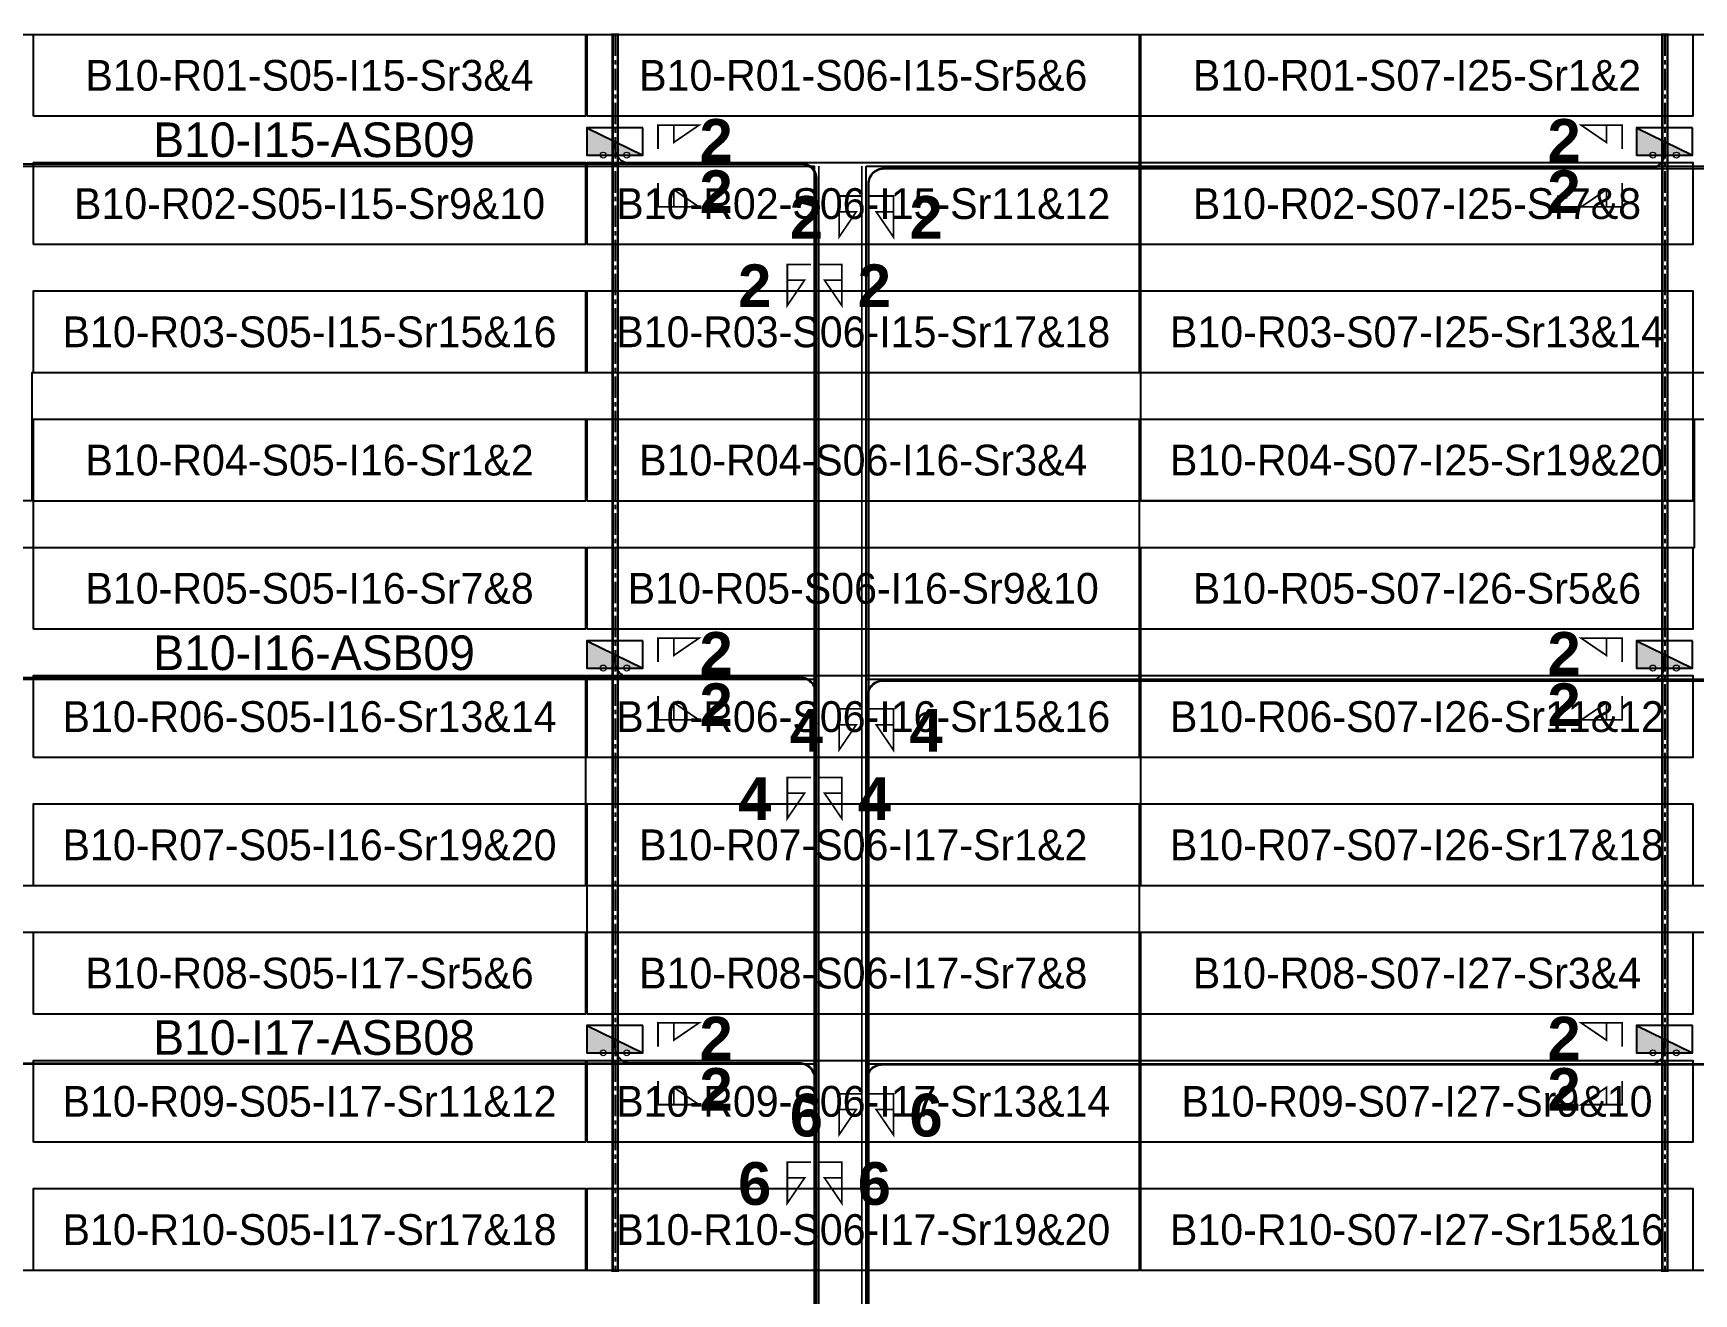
# Model space of a CAD drawing. Header units: metres. Extents: x 532643 to 533032, y 2674932 to 2675252.
# Drawn here: x 532773 to 532870.2, y 2675177.9 to 2675251.6 of the extents above; entities that cross this region are included whole.
import ezdxf
from ezdxf.enums import TextEntityAlignment as Align

# ---------------------------------------------------------------- set-up
doc = ezdxf.new("R2010")
doc.units = ezdxf.units.M
doc.header["$MEASUREMENT"] = 0
doc.linetypes.add('CENTER', pattern=[2, 1.25, -0.25, 0.25, -0.25])
doc.layers.add('Boundary-12.5 MW Block', color=6, linetype='Continuous', lineweight=9)
doc.layers.add('PILE', color=1, linetype='Continuous', lineweight=15)
for name, color, linetype in [('DC Trench BL-10', 40, 'Continuous'), ('E-Inverter Grouping', 2, 'Continuous'), ('Inverter Block-10', 7, 'Continuous'), ('LT Cable(AG) INV to LT Panel BL-10', 2, 'Continuous'), ('Messenger Wire Block-10 (Master Path)', 30, 'Continuous'), ('Messenger Wire Block-10 (MW Path)', 191, 'Continuous'), ('MMS Table Block-10', 8, 'Continuous'), ('Plan Line - DC BL-10', 40, 'Continuous'), ('Section Marking BL-10', 2, 'Continuous')]:
    doc.layers.add(name, color=color, linetype=linetype)
doc.styles.add('BoldTextStyle', font='arialbd.ttf')
doc.styles.get("Standard").update_dxf_attribs({"font": 'Adani Regular.ttf'})

# ---------------------------------------------------------------- blocks, each defined once
blk = doc.blocks.new('MMS Table (32.292 x 4.788)')
at = {"color": 0}
blk.add_lwpolyline([(0, -0.002), (0, 4.786), (32.292, 4.786), (32.292, -0.002)], close=True, dxfattribs=at)
at = {"color": 7}
blk.add_attdef('ID1', text='', height=1.8, dxfattribs=at).set_placement((16.146, 2.392), align=Align.MIDDLE_CENTER)
blk = doc.blocks.new('Inverter Block')
h = blk.add_hatch(color=0)
h.dxf.hatch_style = 1
h.paths.add_polyline_path([(-1.456, 2.269), (-1.456, 0.846), (1.456, 0.846)])
at = {"color": 0}
blk.add_lwpolyline([(1.456, 2.269), (-1.456, 2.269), (-1.456, 0.846), (1.456, 0.846)], close=True, dxfattribs=at)
blk.add_lwpolyline([(-1.456, 2.269), (1.456, 0.846)], dxfattribs=at)
at = {"layer": 'PILE'}
for centre in [(-0.613, 0.846), (0.613, 0.846)]:
    blk.add_circle(centre, 0.156, dxfattribs=at)
at = {"color": 7}
blk.add_attdef('ID', (-1.456, 3.006), '', height=1.8, dxfattribs=at)

msp = doc.modelspace()

# ---------------------------------------------------------------- linework, layer by layer
at = {"layer": 'Boundary-12.5 MW Block', "const_width": 0.05}
msp.add_lwpolyline([(532643.479, 2675251.575), (533032.083, 2675251.575), (533032.083, 2674931.791), (532643.479, 2674931.791)], close=True, dxfattribs=at)
at = {"layer": 'DC Trench BL-10', "color": 40, "const_width": 0.15}
for points in [[(532807.227, 2675251.571), (532806.927, 2675251.571), (532806.927, 2675179.287), (532807.227, 2675179.287)], [(532868.634, 2675251.571), (532868.334, 2675251.571), (532868.334, 2675179.287), (532868.634, 2675179.287)]]:
    msp.add_lwpolyline(points, close=True, dxfattribs=at)
at = {"layer": 'E-Inverter Grouping', "color": 3}
for points in [[(532837.731, 2675251.575), (532837.731, 2675231.791), (532772.947, 2675231.791), (532772.947, 2675224.291), (532740.655, 2675224.291), (532740.655, 2675251.575)], [(532934.907, 2675251.575), (532934.907, 2675231.791), (532870.123, 2675231.791), (532870.123, 2675224.291), (532837.831, 2675224.291), (532837.831, 2675251.575)], [(532837.731, 2675229.075), (532837.731, 2675209.291), (532805.339, 2675209.291), (532805.339, 2675201.791), (532740.655, 2675201.791), (532740.655, 2675221.575), (532773.047, 2675221.575), (532773.047, 2675229.075)], [(532934.907, 2675229.075), (532934.907, 2675209.291), (532902.515, 2675209.291), (532902.515, 2675201.791), (532837.831, 2675201.791), (532837.831, 2675221.575), (532870.223, 2675221.575), (532870.223, 2675229.075)], [(532837.731, 2675179.291), (532740.655, 2675179.291), (532740.655, 2675199.075), (532805.439, 2675199.075), (532805.439, 2675206.575), (532837.731, 2675206.575)], [(532934.907, 2675179.291), (532837.831, 2675179.291), (532837.831, 2675199.075), (532902.615, 2675199.075), (532902.615, 2675206.575), (532934.907, 2675206.575)]]:
    msp.add_lwpolyline(points, close=True, dxfattribs=at)
at = {"layer": 'LT Cable(AG) INV to LT Panel BL-10', "color": 2}
for points in [[(532828.488, 2675126.778), (532827.388, 2675126.778, -0.215162), (532826.713, 2675127.083), (532825.806, 2675128.11, 0.103275), (532825.446, 2675128.186), (532819.698, 2675128.186, -0.414214), (532818.798, 2675129.086), (532818.798, 2675140.371, -0.021393), (532818.801, 2675140.448), (532818.844, 2675140.954, 0.021393), (532818.848, 2675141.031), (532818.848, 2675243.09, 0.414214), (532817.948, 2675243.99), (532710.802, 2675243.99, -0.414214), (532709.902, 2675244.89), (532709.902, 2675245.226)], [(532828.488, 2675126.803), (532827.396, 2675126.803, -0.214731), (532826.722, 2675127.107), (532825.811, 2675128.135, 0.103275), (532825.451, 2675128.211), (532819.723, 2675128.211, -0.414214), (532818.823, 2675129.111), (532818.823, 2675140.37, -0.021393), (532818.826, 2675140.447), (532818.869, 2675140.953, 0.021393), (532818.873, 2675141.03), (532818.873, 2675243.115, 0.414214), (532817.973, 2675244.015), (532807.978, 2675244.015, -0.414214), (532807.078, 2675244.915), (532807.078, 2675245.226)], [(532830.479, 2675126.728), (532827.371, 2675126.728, -0.216034), (532826.694, 2675127.035), (532825.796, 2675128.06, 0.103275), (532825.435, 2675128.136), (532819.648, 2675128.136, -0.414214), (532818.748, 2675129.036), (532818.748, 2675140.373, -0.021393), (532818.751, 2675140.45), (532818.794, 2675140.956, 0.021393), (532818.798, 2675141.033), (532818.798, 2675213.04, 0.414214), (532817.898, 2675213.94), (532710.802, 2675213.94, -0.414214), (532709.902, 2675214.84), (532709.902, 2675215.226)], [(532828.488, 2675126.753), (532827.38, 2675126.753, -0.215597), (532826.704, 2675127.059), (532825.801, 2675128.085, 0.103275), (532825.441, 2675128.161), (532819.673, 2675128.161, -0.414214), (532818.773, 2675129.061), (532818.773, 2675140.372, -0.021393), (532818.776, 2675140.449), (532818.819, 2675140.955, 0.021393), (532818.823, 2675141.032), (532818.823, 2675213.065, 0.414214), (532817.923, 2675213.965), (532807.978, 2675213.965, -0.414214), (532807.078, 2675214.865), (532807.078, 2675215.226)], [(532830.479, 2675126.678), (532827.355, 2675126.678, -0.216919), (532826.676, 2675126.987), (532825.785, 2675128.01, 0.103275), (532825.425, 2675128.086), (532819.598, 2675128.086, -0.414214), (532818.698, 2675128.986), (532818.698, 2675140.375, -0.021393), (532818.701, 2675140.452), (532818.744, 2675140.958, 0.021393), (532818.748, 2675141.035), (532818.748, 2675190.49, 0.414214), (532817.848, 2675191.39), (532710.802, 2675191.39, -0.414214), (532709.902, 2675192.29), (532709.902, 2675192.726)], [(532830.479, 2675126.703), (532827.363, 2675126.703, -0.216475), (532826.685, 2675127.011), (532825.79, 2675128.035, 0.103275), (532825.43, 2675128.111), (532819.623, 2675128.111, -0.414214), (532818.723, 2675129.011), (532818.723, 2675140.374, -0.021393), (532818.726, 2675140.451), (532818.769, 2675140.957, 0.021393), (532818.773, 2675141.034), (532818.773, 2675190.515, 0.414214), (532817.873, 2675191.415), (532807.978, 2675191.415, -0.414214), (532807.078, 2675192.315), (532807.078, 2675192.726)]]:
    msp.add_lwpolyline(points, format="xyb", dxfattribs=at)
at = {"layer": 'LT Cable(AG) INV to LT Panel BL-10', "color": 5}
for points in [[(532833.52, 2675127.427), (532830.035, 2675127.427, -0.414214), (532829.135, 2675128.327), (532829.135, 2675131.389, 0.214019), (532828.833, 2675132.061), (532822.119, 2675138.039, -0.214019), (532821.818, 2675138.711), (532821.818, 2675140.355, -0.0289), (532821.824, 2675140.459), (532821.879, 2675140.938, 0.0289), (532821.885, 2675141.042), (532821.885, 2675242.853, -0.414214), (532822.785, 2675243.753), (532867.585, 2675243.753, 0.414214), (532868.485, 2675244.653), (532868.485, 2675245.226)], [(532833.52, 2675127.452), (532830.06, 2675127.452, -0.414214), (532829.16, 2675128.352), (532829.16, 2675131.4, 0.214019), (532828.858, 2675132.072), (532822.144, 2675138.05, -0.214019), (532821.843, 2675138.722), (532821.843, 2675140.353, -0.0289), (532821.849, 2675140.457), (532821.904, 2675140.937, 0.0289), (532821.91, 2675141.041), (532821.91, 2675242.828, -0.414214), (532822.81, 2675243.728), (532964.761, 2675243.728, 0.414214), (532965.661, 2675244.628), (532965.661, 2675245.226)], [(532833.52, 2675127.377), (532829.985, 2675127.377, -0.414214), (532829.085, 2675128.277), (532829.085, 2675131.366, 0.214019), (532828.783, 2675132.039), (532822.069, 2675138.016, -0.214019), (532821.768, 2675138.689), (532821.768, 2675140.358, -0.0289), (532821.774, 2675140.462), (532821.829, 2675140.941, 0.0289), (532821.835, 2675141.045), (532821.835, 2675212.903, -0.414214), (532822.735, 2675213.803), (532867.585, 2675213.803, 0.414214), (532868.485, 2675214.703), (532868.485, 2675215.226)], [(532833.52, 2675127.402), (532830.01, 2675127.402, -0.414214), (532829.11, 2675128.302), (532829.11, 2675131.378, 0.214019), (532828.808, 2675132.05), (532822.094, 2675138.028, -0.214019), (532821.793, 2675138.7), (532821.793, 2675140.356, -0.0289), (532821.799, 2675140.46), (532821.854, 2675140.94, 0.0289), (532821.86, 2675141.043), (532821.86, 2675212.878, -0.414214), (532822.76, 2675213.778), (532964.761, 2675213.778, 0.414214), (532965.661, 2675214.678), (532965.661, 2675215.226)], [(532831.579, 2675127.327), (532829.935, 2675127.327, -0.414214), (532829.035, 2675128.227), (532829.035, 2675131.344, 0.214019), (532828.733, 2675132.016), (532822.019, 2675137.994, -0.214019), (532821.718, 2675138.666), (532821.718, 2675140.361, -0.0289), (532821.724, 2675140.464), (532821.779, 2675140.944, 0.0289), (532821.785, 2675141.048), (532821.785, 2675190.453, -0.414214), (532822.685, 2675191.353), (532867.585, 2675191.353, 0.414214), (532868.485, 2675192.253), (532868.485, 2675192.726)], [(532831.579, 2675127.352), (532829.96, 2675127.352, -0.414214), (532829.06, 2675128.252), (532829.06, 2675131.355, 0.214019), (532828.758, 2675132.027), (532822.044, 2675138.005, -0.214019), (532821.743, 2675138.677), (532821.743, 2675140.359, -0.0289), (532821.749, 2675140.463), (532821.804, 2675140.943, 0.0289), (532821.81, 2675141.046), (532821.81, 2675190.428, -0.414214), (532822.71, 2675191.328), (532964.761, 2675191.328, 0.414214), (532965.661, 2675192.228), (532965.661, 2675192.726)]]:
    msp.add_lwpolyline(points, format="xyb", dxfattribs=at)
at = {"layer": 'Messenger Wire Block-10 (Master Path)'}
for points in [[(532708.263, 2675243.88), (532818.735, 2675243.88)], [(532818.735, 2675140.999), (532818.735, 2675243.88)], [(532821.76, 2675140.999), (532821.76, 2675243.88)], [(532821.76, 2675243.88), (532967.299, 2675243.88)], [(532708.263, 2675213.88), (532818.735, 2675213.88)], [(532821.76, 2675213.88), (532967.299, 2675213.88)], [(532708.263, 2675191.38), (532818.735, 2675191.38)], [(532821.76, 2675191.38), (532967.299, 2675191.38)]]:
    msp.add_lwpolyline(points, dxfattribs=at)
at = {"layer": 'Messenger Wire Block-10 (MW Path)', "const_width": 0.1}
for points in [[(532708.263, 2675243.878), (532818.735, 2675243.878)], [(532818.985, 2675140.997), (532818.985, 2675243.878)], [(532821.51, 2675140.997), (532821.51, 2675243.878)], [(532821.76, 2675243.878), (532967.299, 2675243.878)], [(532708.263, 2675213.878), (532818.735, 2675213.878)], [(532821.76, 2675213.878), (532967.299, 2675213.878)], [(532708.263, 2675191.378), (532818.735, 2675191.378)], [(532821.76, 2675191.378), (532967.299, 2675191.378)]]:
    msp.add_lwpolyline(points, dxfattribs=at)
at = {"layer": 'Plan Line - DC BL-10', "color": 6, "linetype": 'CENTER'}
for points in [[(532807.078, 2675251.571), (532807.078, 2675179.287)], [(532868.485, 2675251.571), (532868.485, 2675179.287)]]:
    msp.add_lwpolyline(points, dxfattribs=at)
at = {"layer": 'Section Marking BL-10', "color": 94, "lineweight": 35, "true_color": 0x00a500, "const_width": 0.1}
for points in [[(532809.578, 2675244.878), (532809.578, 2675246.268), (532811.978, 2675246.268), (532810.498, 2675245.258), (532810.498, 2675246.268)], [(532865.985, 2675244.878), (532865.985, 2675246.268), (532863.585, 2675246.268), (532865.065, 2675245.258), (532865.065, 2675246.268)], [(532809.578, 2675242.878), (532809.578, 2675241.488), (532811.978, 2675241.488), (532810.498, 2675242.498), (532810.498, 2675241.488)], [(532821.56, 2675242.128), (532820.17, 2675242.128), (532820.17, 2675239.728), (532821.18, 2675241.208), (532820.17, 2675241.208)], [(532821.96, 2675242.128), (532823.35, 2675242.128), (532823.35, 2675239.728), (532822.34, 2675241.208), (532823.35, 2675241.208)], [(532865.985, 2675242.878), (532865.985, 2675241.488), (532863.585, 2675241.488), (532865.065, 2675242.498), (532865.065, 2675241.488)], [(532818.535, 2675238.128), (532817.145, 2675238.128), (532817.145, 2675235.728), (532818.155, 2675237.208), (532817.145, 2675237.208)], [(532818.935, 2675238.128), (532820.325, 2675238.128), (532820.325, 2675235.728), (532819.315, 2675237.208), (532820.325, 2675237.208)], [(532809.578, 2675214.878), (532809.578, 2675216.268), (532811.978, 2675216.268), (532810.498, 2675215.258), (532810.498, 2675216.268)], [(532865.985, 2675214.878), (532865.985, 2675216.268), (532863.585, 2675216.268), (532865.065, 2675215.258), (532865.065, 2675216.268)], [(532809.578, 2675212.878), (532809.578, 2675211.488), (532811.978, 2675211.488), (532810.498, 2675212.498), (532810.498, 2675211.488)], [(532821.56, 2675212.128), (532820.17, 2675212.128), (532820.17, 2675209.728), (532821.18, 2675211.208), (532820.17, 2675211.208)], [(532821.96, 2675212.128), (532823.35, 2675212.128), (532823.35, 2675209.728), (532822.34, 2675211.208), (532823.35, 2675211.208)], [(532865.985, 2675212.878), (532865.985, 2675211.488), (532863.585, 2675211.488), (532865.065, 2675212.498), (532865.065, 2675211.488)], [(532818.535, 2675208.128), (532817.145, 2675208.128), (532817.145, 2675205.728), (532818.155, 2675207.208), (532817.145, 2675207.208)], [(532818.935, 2675208.128), (532820.325, 2675208.128), (532820.325, 2675205.728), (532819.315, 2675207.208), (532820.325, 2675207.208)], [(532809.578, 2675192.378), (532809.578, 2675193.768), (532811.978, 2675193.768), (532810.498, 2675192.758), (532810.498, 2675193.768)], [(532865.985, 2675192.378), (532865.985, 2675193.768), (532863.585, 2675193.768), (532865.065, 2675192.758), (532865.065, 2675193.768)], [(532809.578, 2675190.378), (532809.578, 2675188.988), (532811.978, 2675188.988), (532810.498, 2675189.998), (532810.498, 2675188.988)], [(532821.56, 2675189.628), (532820.17, 2675189.628), (532820.17, 2675187.228), (532821.18, 2675188.708), (532820.17, 2675188.708)], [(532821.96, 2675189.628), (532823.35, 2675189.628), (532823.35, 2675187.228), (532822.34, 2675188.708), (532823.35, 2675188.708)], [(532865.985, 2675190.378), (532865.985, 2675188.988), (532863.585, 2675188.988), (532865.065, 2675189.998), (532865.065, 2675188.988)], [(532818.535, 2675185.628), (532817.145, 2675185.628), (532817.145, 2675183.228), (532818.155, 2675184.708), (532817.145, 2675184.708)], [(532818.935, 2675185.628), (532820.325, 2675185.628), (532820.325, 2675183.228), (532819.315, 2675184.708), (532820.325, 2675184.708)]]:
    msp.add_lwpolyline(points, dxfattribs=at)

# ---------------------------------------------------------------- block references
at = {"layer": 'Inverter Block-10'}
ref = msp.add_blockref('Inverter Block', (532807.061, 2675243.567), dxfattribs=dict(at, xscale=1.124999999976148, yscale=1.124999999976148, zscale=1.124999999976148))
ref.add_attrib('ID', 'B10-I15-ASB09', (532780.046, 2675244.403), dxfattribs={"layer": '0', "color": 7, "height": 2.025})
ref = msp.add_blockref('Inverter Block', (532868.468, 2675243.567), dxfattribs=dict(at, xscale=1.124999999976148, yscale=1.124999999976148, zscale=1.124999999976148))
ref.add_attrib('ID', 'B10-I25-ASB10', (532870.663, 2675244.447), dxfattribs={"layer": '0', "color": 7, "height": 2.025})
ref = msp.add_blockref('Inverter Block', (532807.061, 2675213.567), dxfattribs=dict(at, xscale=1.124999999976148, yscale=1.124999999976148, zscale=1.124999999976148))
ref.add_attrib('ID', 'B10-I16-ASB09', (532780.046, 2675214.403), dxfattribs={"layer": '0', "color": 7, "height": 2.025})
ref = msp.add_blockref('Inverter Block', (532868.468, 2675213.567), dxfattribs=dict(at, xscale=1.124999999976148, yscale=1.124999999976148, zscale=1.124999999976148))
ref.add_attrib('ID', 'B10-I26-ASB10', (532870.663, 2675214.447), dxfattribs={"layer": '0', "color": 7, "height": 2.025})
ref = msp.add_blockref('Inverter Block', (532807.061, 2675191.067), dxfattribs=dict(at, xscale=1.124999999976148, yscale=1.124999999976148, zscale=1.124999999976148))
ref.add_attrib('ID', 'B10-I17-ASB08', (532780.046, 2675191.903), dxfattribs={"layer": '0', "color": 7, "height": 2.025})
ref = msp.add_blockref('Inverter Block', (532868.468, 2675191.067), dxfattribs=dict(at, xscale=1.124999999976148, yscale=1.124999999976148, zscale=1.124999999976148))
ref.add_attrib('ID', 'B10-I27-ASB11', (532870.663, 2675191.947), dxfattribs={"layer": '0', "color": 7, "height": 2.025})
at = {"layer": 'MMS Table Block-10'}
for p, values in [((532773.047, 2675246.791), {'ID1': 'B10-R01-S05-I15-Sr3&4'}), ((532805.439, 2675246.791), {'ID1': 'B10-R01-S06-I15-Sr5&6'}), ((532837.831, 2675246.791), {'ID1': 'B10-R01-S07-I25-Sr1&2'}), ((532773.047, 2675239.291), {'ID1': 'B10-R02-S05-I15-Sr9&10'}), ((532805.439, 2675239.291), {'ID1': 'B10-R02-S06-I15-Sr11&12'}), ((532837.831, 2675239.291), {'ID1': 'B10-R02-S07-I25-Sr7&8'}), ((532773.047, 2675231.791), {'ID1': 'B10-R03-S05-I15-Sr15&16'}), ((532805.439, 2675231.791), {'ID1': 'B10-R03-S06-I15-Sr17&18'}), ((532837.831, 2675231.791), {'ID1': 'B10-R03-S07-I25-Sr13&14'}), ((532773.047, 2675224.291), {'ID1': 'B10-R04-S05-I16-Sr1&2'}), ((532805.439, 2675224.291), {'ID1': 'B10-R04-S06-I16-Sr3&4'}), ((532837.831, 2675224.291), {'ID1': 'B10-R04-S07-I25-Sr19&20'}), ((532773.047, 2675216.791), {'ID1': 'B10-R05-S05-I16-Sr7&8'}), ((532805.439, 2675216.791), {'ID1': 'B10-R05-S06-I16-Sr9&10'}), ((532837.831, 2675216.791), {'ID1': 'B10-R05-S07-I26-Sr5&6'}), ((532773.047, 2675209.291), {'ID1': 'B10-R06-S05-I16-Sr13&14'}), ((532805.439, 2675209.291), {'ID1': 'B10-R06-S06-I16-Sr15&16'}), ((532837.831, 2675209.291), {'ID1': 'B10-R06-S07-I26-Sr11&12'}), ((532773.047, 2675201.791), {'ID1': 'B10-R07-S05-I16-Sr19&20'}), ((532805.439, 2675201.791), {'ID1': 'B10-R07-S06-I17-Sr1&2'}), ((532837.831, 2675201.791), {'ID1': 'B10-R07-S07-I26-Sr17&18'}), ((532773.047, 2675194.291), {'ID1': 'B10-R08-S05-I17-Sr5&6'}), ((532805.439, 2675194.291), {'ID1': 'B10-R08-S06-I17-Sr7&8'}), ((532837.831, 2675194.291), {'ID1': 'B10-R08-S07-I27-Sr3&4'}), ((532773.047, 2675186.791), {'ID1': 'B10-R09-S05-I17-Sr11&12'}), ((532805.439, 2675186.791), {'ID1': 'B10-R09-S06-I17-Sr13&14'}), ((532837.831, 2675186.791), {'ID1': 'B10-R09-S07-I27-Sr9&10'}), ((532773.047, 2675179.291), {'ID1': 'B10-R10-S05-I17-Sr17&18'}), ((532805.439, 2675179.291), {'ID1': 'B10-R10-S06-I17-Sr19&20'}), ((532837.831, 2675179.291), {'ID1': 'B10-R10-S07-I27-Sr15&16'})]:
    msp.add_blockref('MMS Table (32.292 x 4.788)', p, dxfattribs=at).add_auto_attribs(values)

# ---------------------------------------------------------------- texts
at = {"layer": 'Section Marking BL-10', "color": 94, "true_color": 0x00a500, "style": 'BoldTextStyle'}
for s, p in [('2', (532812.978, 2675245.378)), ('2', (532862.585, 2675245.378)), ('2', (532812.978, 2675242.378)), ('2', (532862.585, 2675242.378)), ('2', (532818.26, 2675240.878)), ('2', (532825.26, 2675240.878)), ('2', (532815.235, 2675236.878)), ('2', (532822.235, 2675236.878)), ('2', (532812.978, 2675215.378)), ('2', (532862.585, 2675215.378)), ('2', (532812.978, 2675212.378)), ('2', (532862.585, 2675212.378)), ('4', (532818.26, 2675210.878)), ('4', (532825.26, 2675210.878)), ('4', (532815.235, 2675206.878)), ('4', (532822.235, 2675206.878)), ('2', (532812.978, 2675192.878)), ('2', (532862.585, 2675192.878)), ('2', (532812.978, 2675189.878)), ('2', (532862.585, 2675189.878)), ('6', (532818.26, 2675188.378)), ('6', (532825.26, 2675188.378)), ('6', (532815.235, 2675184.378)), ('6', (532822.235, 2675184.378))]:
    msp.add_text(s, height=2.5, dxfattribs=at).set_placement(p, align=Align.MIDDLE_CENTER)

doc.saveas('drawing.dxf')
